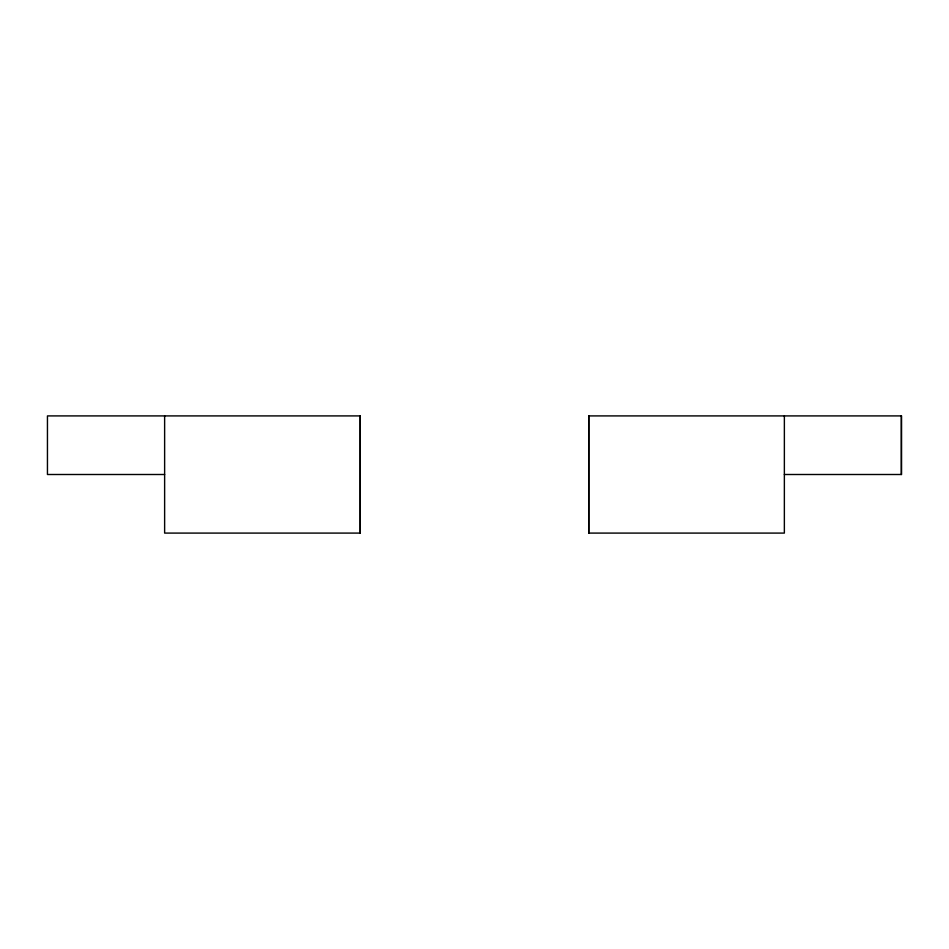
<?xml version="1.0" encoding="UTF-8"?>
<svg xmlns="http://www.w3.org/2000/svg" width="949" height="949" viewBox="0 0 949 949"><rect width="100%" height="100%" fill="white"/><g stroke="black" fill="none" stroke-linecap="round" stroke-linejoin="round"><path stroke-width="1.42" d="M164.628 415.911L164.628 533.089L360.24 533.089L360.24 415.911L47.45 415.911L47.45 474.5L164.628 474.5M784.372 415.911L784.36 533.089L588.748 533.089L588.76 415.911M784.36 474.5L901.55 474.5L901.55 415.911L588.748 415.911L588.748 533.089M901.289 415.911L901.289 474.5M360.24 415.911L360.24 533.089"/></g></svg>
